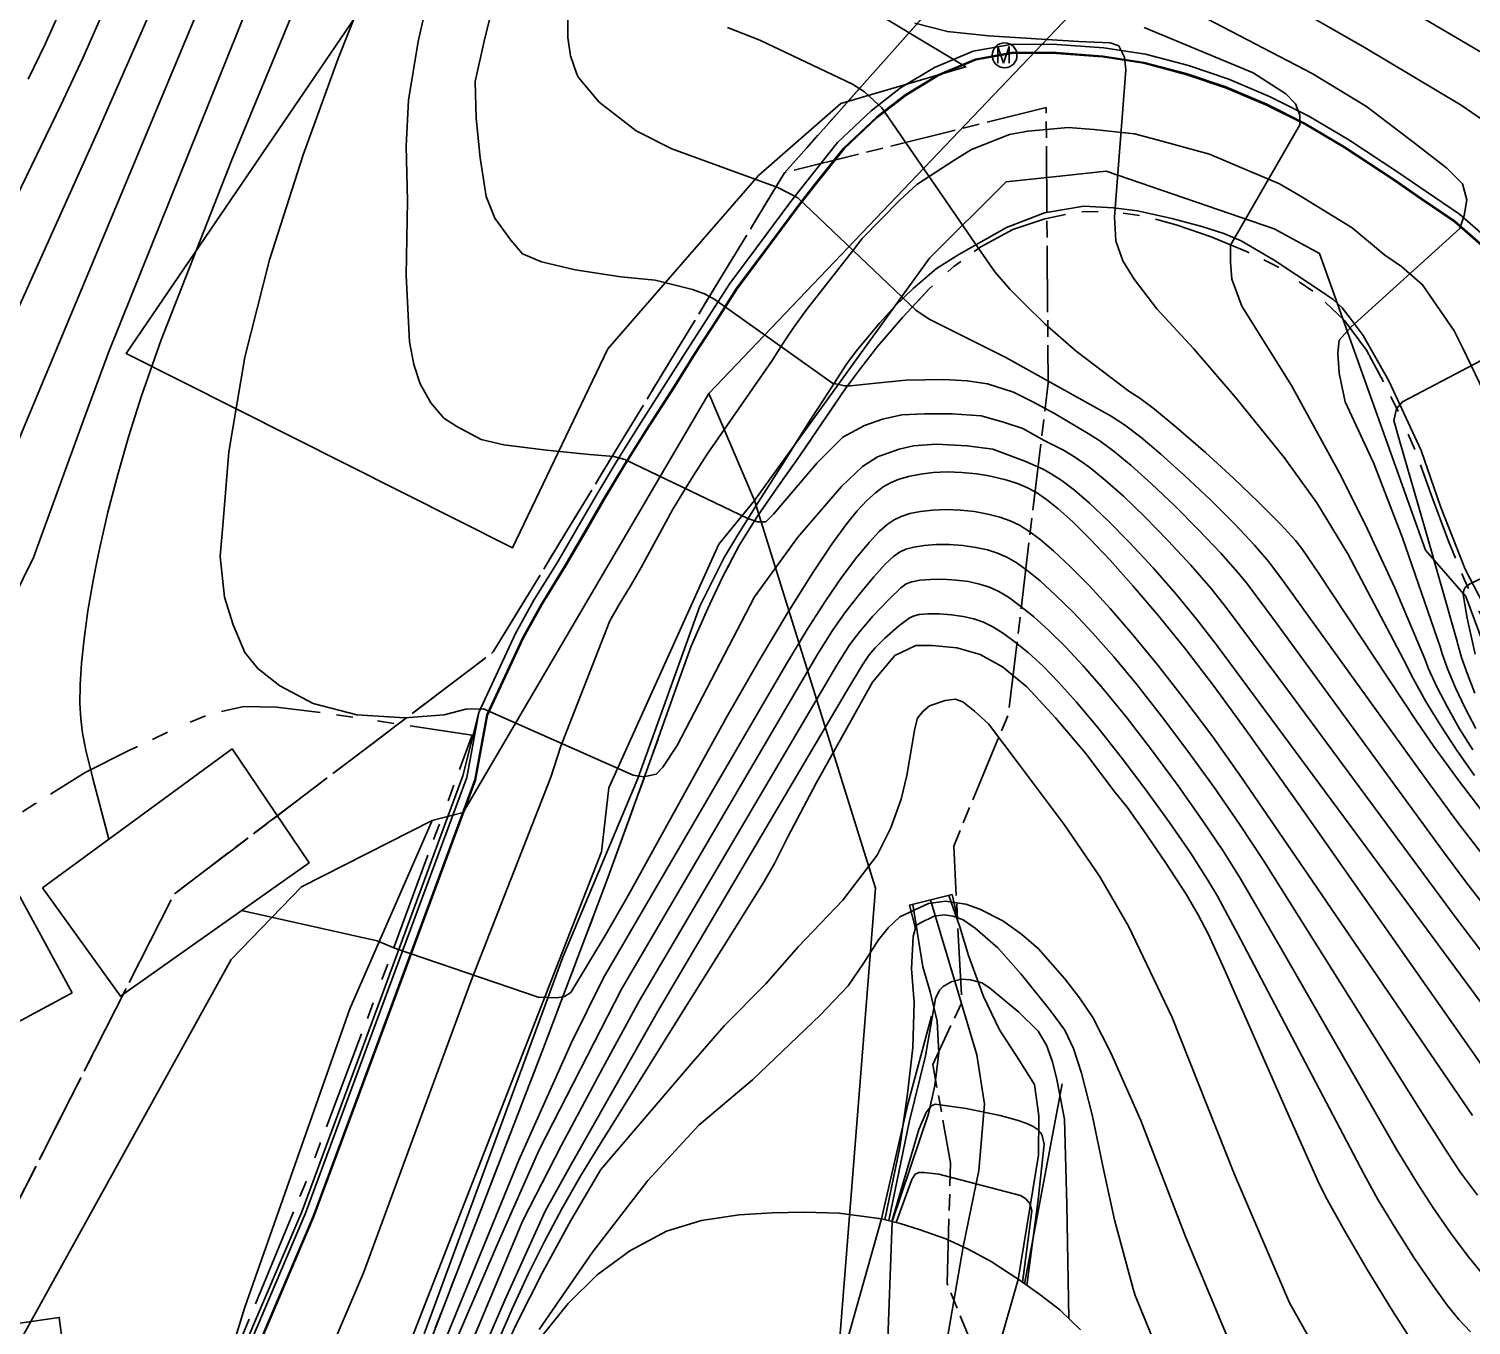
# Model space of a CAD drawing. Header units: feet. Extents: x 197796 to 199821, y 552499 to 555392.
# Drawn here: x 198758.7 to 198845.7, y 554311.2 to 554389.4 of the extents above; entities that cross this region are included whole.
import ezdxf

# ---------------------------------------------------------------- set-up
doc = ezdxf.new("R2010")
doc.units = ezdxf.units.FT
doc.header["$MEASUREMENT"] = 0
doc.linetypes.add('ANYANG1', pattern=[11.5, 6, -1, 1, -1.5, 1, -1])
doc.linetypes.add('JEON', pattern=[12, 4, -0.5, 1, -0.5, 4, -0.5, 1, -0.5])
for name, color, linetype in [('AAA001', 7, 'CONTINUOUS'), ('AAC001', 7, 'CONTINUOUS'), ('AAC006', 7, 'ANYANG1'), ('AD002', 7, 'CONTINUOUS'), ('AD0022', 1, 'CONTINUOUS'), ('ADA085', 1, 'CONTINUOUS'), ('AE0101', 7, 'CONTINUOUS'), ('AE200', 1, 'CONTINUOUS'), ('AE340', 7, 'CONTINUOUS'), ('AZ080', 1, 'CONTINUOUS'), ('AZ0801', 7, 'CONTINUOUS'), ('AZ0803', 7, 'CONTINUOUS'), ('BA001', 5, 'CONTINUOUS'), ('BA002', 7, 'CONTINUOUS'), ('CAA001', 7, 'CONTINUOUS'), ('CAA002', 30, 'CONTINUOUS'), ('EA0018', 7, 'JEON'), ('EA0118', 7, 'JEON'), ('wipco_지적', 20, 'CONTINUOUS')]:
    doc.layers.add(name, color=color, linetype=linetype)
doc.styles.add('GHS', font='ROMANS', dxfattribs={"bigfont": 'NGSW.shx'})

# ---------------------------------------------------------------- blocks, each defined once
blk = doc.blocks.new('AE200')
at = {"layer": 'AE200'}
blk.add_circle((0, 0), 0.75, dxfattribs=at)
at = {"layer": 'AE200', "style": 'GHS'}
blk.add_text('M', height=1, dxfattribs=at).set_placement((-0.582, -0.477))

msp = doc.modelspace()

# ---------------------------------------------------------------- linework, layer by layer
at = {"layer": 'AAA001', "color": 255, "flags": 128}
for points in [[(198759.47, 554337.58), (198764.18, 554331.04), (198775.56, 554339.09), (198770.92, 554345.97)], [(198761.26, 554331.24), (198754.62, 554327.66), (198750.77, 554334.23), (198757.51, 554338.17)], [(198739.48, 554321.48), (198740.53, 554314.27), (198741.85, 554314.45), (198743.58, 554303.2), (198749.41, 554304.01), (198749.73, 554302), (198756.23, 554302.87), (198755.91, 554305.17), (198761.25, 554305.95), (198760.49, 554311.67), (198757.96, 554311.3), (198755.95, 554324.08)]]:
    msp.add_lwpolyline(points, close=True, dxfattribs=at)
at = {"layer": 'AAC001', "color": 255, "flags": 128}
msp.add_lwpolyline([(198782.8, 554310.04), (198786.17, 554318.77), (198789.71, 554327.94), (198793.54, 554338.03), (198796.01, 554344.85), (198797.82, 554349.93), (198798.62, 554352.16), (198799.62, 554354.43), (198800.52, 554356.33), (198801.54, 554358.27), (198802.58, 554359.95), (198803.78, 554361.68), (198804.97, 554363.36), (198806.48, 554365.56), (198807.94, 554367.7), (198808.83, 554368.9), (198809.87, 554370.23), (198811.38, 554371.98), (198813, 554373.73), (198813.18, 554373.9)], dxfattribs=at)
at = {"layer": 'AAC006', "color": 255, "flags": 128}
for points in [[(198770.92, 554248.5), (198770.47, 554250.82), (198770.24, 554252.7), (198770.01, 554254.57), (198769.9, 554257.18), (198769.84, 554259.35), (198769.9, 554262.08), (198770.07, 554264.2), (198770.35, 554266.48), (198770.83, 554269.44), (198771.24, 554271.71), (198771.81, 554274.22), (198772.32, 554276.48), (198773.32, 554279.87), (198773.99, 554282.02), (198774.57, 554284.21), (198775.23, 554286.73), (198776, 554289.6), (198776.66, 554292.13), (198777.18, 554293.75), (198779.46, 554300.57), (198782.8, 554310.04), (198786.17, 554318.77), (198789.71, 554327.94), (198793.54, 554338.03), (198796.01, 554344.85), (198797.82, 554349.93), (198798.62, 554352.16), (198799.62, 554354.43), (198800.52, 554356.33), (198801.54, 554358.27), (198802.58, 554359.95), (198803.78, 554361.68), (198804.97, 554363.36), (198806.48, 554365.56), (198807.94, 554367.7), (198808.83, 554368.9), (198809.87, 554370.23), (198811.38, 554371.98), (198813, 554373.73), (198813.18, 554373.9), (198814.46, 554375.06), (198816.1, 554376.25), (198818.02, 554377.29), (198819.96, 554377.94), (198821.88, 554378.35), (198823.81, 554378.39), (198825.96, 554378.09), (198827.89, 554377.58), (198829.99, 554376.84), (198832.13, 554375.97), (198833.98, 554375.06), (198836.21, 554373.51), (198838.05, 554371.81), (198839.36, 554370.01), (198840.46, 554367.98), (198841.41, 554366.05), (198842.4, 554363.74), (198843.25, 554361.34), (198844.32, 554358.49), (198845.27, 554356.21), (198846.2, 554354.16), (198847.69, 554351.61), (198849.08, 554349.87), (198850.81, 554348.15), (198852.06, 554346.99), (198854.51, 554345.25), (198856.68, 554344.14), (198858.24, 554343.49), (198860.56, 554342.75), (198863.4, 554342.09), (198865.01, 554341.81), (198867.4, 554341.54), (198870.6, 554341.35), (198875.41, 554342), (198878.96, 554342.48), (198882.29, 554342.57), (198885.14, 554342.25), (198888.68, 554341.37), (198891.99, 554339.44), (198896.6, 554335.88), (198900.8, 554332.53), (198905.27, 554327.56), (198907.98, 554323.79), (198911.43, 554319.96), (198914.72, 554316.71), (198917.2, 554314.51), (198920.41, 554311.81), (198923.44, 554310.08), (198927.16, 554308.94), (198930.71, 554308.6), (198932.85, 554308.7)], [(198759.61, 554288.29), (198756.16, 554287.36), (198721.04, 554303.15), (198719.6, 554304.78), (198718.86, 554306.98), (198718.87, 554308.94), (198719.72, 554311.86), (198720.89, 554314.28), (198722.98, 554317.36), (198725.12, 554319.84), (198727.47, 554322.19), (198730.48, 554325.07), (198733.09, 554327.23), (198736.17, 554329.71), (198738.29, 554331.02), (198741.55, 554332.51), (198744.22, 554333.75), (198746.99, 554335.18), (198750.29, 554337.1), (198753.05, 554338.81), (198756.27, 554340.94), (198759.02, 554342.64), (198762.05, 554344.53), (198764.64, 554345.84), (198767.31, 554347.1), (198769.48, 554348.03), (198771.62, 554348.52), (198773.6, 554348.48), (198776.45, 554348.13), (198785.41, 554346.79), (198779.85, 554331.75), (198775.3, 554319.67), (198771.4, 554310.24), (198768.05, 554299.48), (198765.35, 554288.69), (198763.69, 554288.76)]]:
    msp.add_lwpolyline(points, dxfattribs=at)
at = {"layer": 'AD002', "color": 255, "flags": 128}
msp.add_lwpolyline([(198777.03, 554310.12), (198778.84, 554314.35), (198785.33, 554331.93), (198790.15, 554344.25), (198790.75, 554346.13), (198793.72, 554353.68), (198794.27, 554354.68), (198795, 554355.86), (198795.61, 554356.9), (198797.49, 554360.39), (198798.11, 554361.41), (198798.77, 554362.46), (198799.59, 554363.75), (198803.5, 554369.39), (198804.14, 554370.37), (198804.77, 554371.35), (198805.56, 554372.42), (198808.42, 554376.07), (198808.94, 554376.74), (198811.21, 554379.06), (198812.23, 554380.01), (198814.53, 554381.5), (198815.54, 554382.11), (198817.83, 554383.03), (198818.93, 554383.23), (198821.36, 554383.44), (198822.91, 554383.32), (198825.38, 554383.06), (198826.66, 554382.73), (198829.89, 554381.83), (198831.13, 554381.31), (198834.12, 554380.05), (198835.32, 554379.34), (198838.5, 554377.39), (198840.48, 554375.74), (198841.48, 554375.06), (198842.75, 554373.96), (198844.65, 554371.17), (198845.16, 554370.17), (198846.7, 554367)], dxfattribs=at)
at = {"layer": 'AD0022', "color": 255, "flags": 128}
for points in [[(198772.26, 554309.3), (198775.86, 554317.75), (198780.48, 554330.21), (198785.61, 554344.08), (198786.33, 554347.99), (198788.5, 554352.67), (198789.6, 554354.65), (198791.06, 554357.01), (198792.28, 554359.1), (198793.39, 554361.03), (198794.62, 554363.08), (198795.93, 554365.16), (198797.59, 554367.75), (198798.87, 554369.8), (198800.14, 554371.76), (198801.4, 554373.72), (198802.98, 554375.84), (198805.07, 554378.65), (198806.11, 554379.97), (198807.85, 554382.16), (198809.85, 554384.05), (198811.57, 554385.38), (198813.55, 554386.58), (198815.79, 554387.52), (198817.95, 554387.91), (198820.39, 554387.93), (198823.46, 554387.7), (198825.93, 554387.32), (198828.47, 554386.65), (198830.87, 554385.84), (198833.33, 554384.8), (198835.64, 554383.64), (198838.02, 554382.23), (198841.02, 554380.26), (198842.66, 554379.12), (198844.65, 554377.77), (198847.14, 554375.61)], [(198782.51, 554310.68), (198790.88, 554333.39), (198795.4, 554344.18), (198799.15, 554354.58), (198800.61, 554357.51), (198801.43, 554358.88), (198802.69, 554360.87), (198804.35, 554363.48), (198805.62, 554365.5), (198806.86, 554367.42), (198807.99, 554369.17), (198808.57, 554369.96), (198810, 554371.66), (198810.9, 554372.66), (198812.02, 554373.73), (198813.42, 554374.93), (198814.77, 554375.79), (198817.64, 554377.41), (198819.94, 554378.3), (198822.32, 554378.69), (198824.1, 554378.6), (198825.55, 554378.41), (198827.62, 554377.95), (198829.44, 554377.48), (198830.76, 554377.05), (198831.8, 554376.61), (198833.79, 554375.44), (198836.54, 554373.63), (198837.35, 554373.07), (198837.91, 554372.56), (198838.39, 554371.95), (198839.16, 554370.89), (198840.71, 554368.17), (198842.67, 554363.97), (198843.83, 554360.59), (198845.32, 554356.8), (198846.93, 554353.71)]]:
    msp.add_lwpolyline(points, dxfattribs=at)
at = {"layer": 'ADA085', "color": 255}
msp.add_lwpolyline([(198789.6, 554310.53), (198791.2, 554312.51), (198792.95, 554314.24), (198794.91, 554315.69), (198797.13, 554316.87), (198799.24, 554317.51), (198801.51, 554317.85), (198803.5, 554317.97), (198805.43, 554318.02), (198807.56, 554317.95), (198810.11, 554317.61), (198811.24, 554317.34), (198812.38, 554316.98), (198813.99, 554316.4), (198815.34, 554315.79), (198816.73, 554315.04), (198818.41, 554313.93), (198819.65, 554313.06), (198820.87, 554312.12), (198822.12, 554310.93)], dxfattribs=at)
at = {"layer": 'AE0101', "color": 255, "flags": 128}
msp.add_lwpolyline([(198807.98, 554310.06), (198810.11, 554317.61), (198811.24, 554317.34), (198812.38, 554316.98), (198813.99, 554316.4), (198815.34, 554315.79), (198816.73, 554315.04), (198818.41, 554313.93), (198819.65, 554313.06), (198820.87, 554312.12), (198822.12, 554310.93)], dxfattribs=at)
at = {"layer": 'AE340', "color": 255, "flags": 128}
msp.add_lwpolyline([(198814.7, 554335.78), (198814.36, 554337.17), (198811.8, 554336.54), (198812.15, 554335.13)], dxfattribs=at)
at = {"layer": 'AZ080', "color": 255, "flags": 128}
for points in [[(198771.51, 554309.58), (198775.12, 554318.04), (198779.73, 554330.48), (198784.85, 554344.34), (198785.8, 554348.16), (198788.01, 554352.92), (198789.12, 554354.93), (198790.59, 554357.29), (198791.8, 554359.37), (198792.92, 554361.31), (198794.15, 554363.36), (198795.47, 554365.45), (198797.12, 554368.05), (198798.41, 554370.09), (198799.68, 554372.06), (198800.95, 554374.04), (198802.54, 554376.17), (198804.63, 554378.98), (198805.68, 554380.31), (198807.44, 554382.53), (198809.49, 554384.46), (198811.26, 554385.84), (198813.3, 554387.07), (198815.63, 554388.05), (198817.9, 554388.46), (198820.41, 554388.48), (198823.53, 554388.25), (198826.04, 554387.86), (198828.63, 554387.18), (198831.07, 554386.36), (198833.56, 554385.3), (198835.9, 554384.12), (198838.31, 554382.7), (198841.32, 554380.72), (198842.97, 554379.58), (198844.99, 554378.21), (198847.54, 554375.99)], [(198847.18, 554375.64), (198844.68, 554377.81), (198842.68, 554379.17), (198841.04, 554380.3), (198838.05, 554382.28), (198835.66, 554383.68), (198833.35, 554384.85), (198830.89, 554385.89), (198828.49, 554386.7), (198825.94, 554387.36), (198823.47, 554387.75), (198820.39, 554387.98), (198817.95, 554387.96), (198815.77, 554387.57), (198813.52, 554386.62), (198811.54, 554385.42), (198809.82, 554384.08), (198807.81, 554382.19), (198806.07, 554380), (198805.03, 554378.68), (198802.94, 554375.87), (198801.36, 554373.75), (198800.1, 554371.79), (198798.83, 554369.82), (198797.55, 554367.78), (198795.89, 554365.18), (198794.58, 554363.1), (198793.35, 554361.06), (198792.23, 554359.12), (198791.02, 554357.04), (198789.56, 554354.67), (198788.46, 554352.69), (198786.28, 554348.01), (198785.56, 554344.09), (198780.43, 554330.22), (198775.81, 554317.76), (198772.21, 554309.32)]]:
    msp.add_lwpolyline(points, dxfattribs=at)
at = {"layer": 'AZ0801', "color": 255, "flags": 128}
for points in [[(198810.11, 554317.61), (198811.69, 554324.54), (198813.12, 554329.84)], [(198821, 554325.75), (198818.74, 554313.699)]]:
    msp.add_lwpolyline(points, dxfattribs=at)
at = {"layer": 'AZ0803', "color": 255, "flags": 128}
for points in [[(198785.8, 554348.16), (198788.01, 554352.92), (198789.12, 554354.93), (198790.59, 554357.29), (198791.8, 554359.37), (198792.92, 554361.31), (198794.15, 554363.36), (198795.47, 554365.45), (198797.12, 554368.05), (198798.41, 554370.09), (198799.68, 554372.06), (198800.95, 554374.04), (198802.54, 554376.17), (198804.63, 554378.98), (198805.68, 554380.31), (198807.44, 554382.53), (198809.49, 554384.46), (198811.26, 554385.84), (198813.3, 554387.07), (198815.63, 554388.05), (198817.9, 554388.46), (198820.41, 554388.48), (198823.53, 554388.25), (198826.04, 554387.86), (198828.63, 554387.18), (198831.07, 554386.36), (198833.56, 554385.3), (198835.9, 554384.12), (198838.31, 554382.7), (198841.32, 554380.72), (198842.97, 554379.58), (198844.99, 554378.21), (198847.54, 554375.99)], [(198847.18, 554375.64), (198844.68, 554377.81), (198842.68, 554379.17), (198841.04, 554380.3), (198838.05, 554382.28), (198835.66, 554383.68), (198833.35, 554384.85), (198830.89, 554385.89), (198828.49, 554386.7), (198825.94, 554387.36), (198823.47, 554387.75), (198820.39, 554387.98), (198817.95, 554387.96), (198815.77, 554387.57), (198813.52, 554386.62), (198811.54, 554385.42), (198809.82, 554384.08), (198807.81, 554382.19), (198806.07, 554380), (198805.03, 554378.68), (198802.94, 554375.87), (198801.36, 554373.75), (198800.1, 554371.79), (198798.83, 554369.82), (198797.55, 554367.78), (198795.89, 554365.18), (198794.58, 554363.1), (198793.35, 554361.06), (198792.23, 554359.12), (198791.02, 554357.04), (198789.56, 554354.67), (198788.46, 554352.69), (198786.28, 554348.01), (198785.56, 554344.09), (198780.43, 554330.22), (198775.81, 554317.76), (198772.21, 554309.32)], [(198771.74, 554309.49), (198775.35, 554317.95), (198779.96, 554330.4), (198785.08, 554344.23), (198785.8, 554348.16)]]:
    msp.add_lwpolyline(points, dxfattribs=at)
at = {"layer": 'BA001', "color": 255}
msp.add_lwpolyline([(198814.16, 554337.12), (198814.83, 554335.23), (198815.36, 554333.49), (198816.26, 554331.02), (198817.23, 554329.02), (198818.41, 554327.19), (198819.33, 554325.71), (198819.59, 554323.82), (198819.58, 554321.46), (198818.36, 554313.96), (198816.02, 554305.82)], dxfattribs=at)
at = {"layer": 'BA001', "color": 255, "flags": 128}
msp.add_lwpolyline([(198810.45, 554309.25), (198810.75, 554317.46), (198812.95, 554323.94), (198813.33, 554325.66), (198813.57, 554327.63), (198813.47, 554329.54), (198813.04, 554331.31), (198812.59, 554332.82), (198811.99, 554336.58)], dxfattribs=at)
at = {"layer": 'BA002', "color": 255, "flags": 128}
msp.add_lwpolyline([(198813.07, 554336.85), (198815.85, 554327.51), (198816.31, 554324.54), (198815.98, 554320.53), (198815.04, 554315.92), (198813.61, 554307.66), (198810.93, 554298.04), (198809.77, 554292.41), (198809.64, 554289.25), (198811, 554279.77), (198812.1, 554274.98), (198813.58, 554270.91), (198816.05, 554266.3), (198820.06, 554261.06), (198827.76, 554251.94), (198830.17, 554248.49)], dxfattribs=at)
at = {"layer": 'CAA001', "color": 255, "flags": 128}
for points, elevation in [([(198779.52, 554402.29), (198772.71, 554385.86), (198770.9, 554381.49), (198766.63, 554370.64), (198765.45, 554367.25), (198764.69, 554364.84), (198764.02, 554362.51), (198763.43, 554360.25), (198762.94, 554358.11), (198762.76, 554357.24), (198762.54, 554356.12), (198762.22, 554354.29), (198761.99, 554352.61), (198761.83, 554351.13), (198761.75, 554349.83), (198761.74, 554348.71), (198761.79, 554347.78), (198761.9, 554346.92), (198762.1, 554345.89), (198762.52, 554344.17), (198763.48, 554340.519)], 100), ([(198760.41, 554390.18), (198759.64, 554388.47), (198758.62, 554386.37)], 95), ([(198849.42, 554386.13), (198842.54, 554390.18)], 110), ([(198846.54, 554341.96), (198844.96, 554344.02), (198843.44, 554346.11), (198842.39, 554347.63), (198836.49, 554356.55), (198835.46, 554358.05), (198835.08, 554358.53), (198834.2, 554359.49), (198832.88, 554360.83), (198831.35, 554362.29), (198829.65, 554363.84), (198827.89, 554365.37), (198826.57, 554366.46), (198825.7, 554367.12), (198825.02, 554367.55), (198821.85, 554369.95), (198819.99, 554371.58), (198818.71, 554372.83), (198817.85, 554373.69), (198816.94, 554374.74), (198815.94, 554376.19), (198810.12, 554384.64), (198809.67, 554385.05), (198809.08, 554385.59), (198808.35, 554386.05), (198802.77, 554388.72), (198800.82, 554389.48)], 105), ([(198771.489, 554336.21), (198779.68, 554334.38), (198780.77, 554333.92), (198789.38, 554330.98), (198790.51, 554330.94), (198790.97, 554331.02), (198791.35, 554331.27), (198793.49, 554334.81), (198794.82, 554337.12), (198800.8, 554347.93), (198802.73, 554351.29), (198804.46, 554354.18), (198805.99, 554356.62), (198807.11, 554358.31), (198807.97, 554359.49), (198808.64, 554360.33), (198809.21, 554360.94), (198809.74, 554361.41), (198810.21, 554361.77), (198810.64, 554362.02), (198811.12, 554362.21), (198811.74, 554362.39), (198812.46, 554362.54), (198813.23, 554362.63), (198814.07, 554362.67), (198814.95, 554362.64), (198815.85, 554362.55), (198816.48, 554362.45), (198816.76, 554362.4), (198817.61, 554362.19), (198818.32, 554361.97), (198818.88, 554361.73), (198819.45, 554361.42), (198820.07, 554361), (198820.77, 554360.45), (198821.62, 554359.68), (198822.68, 554358.64), (198823.91, 554357.34), (198825.3, 554355.78), (198826.83, 554353.97), (198828.46, 554351.95), (198830.17, 554349.72), (198832.13, 554347.06), (198835.35, 554342.52), (198846.37, 554326.83)], 100), ([(198845.93, 554351.67), (198845.45, 554353.84), (198845.21, 554355.27), (198845.24, 554355.53), (198845.32, 554355.69), (198845.55, 554355.87), (198854.99, 554360.53)], 110), ([(198786.47, 554309.09), (198787.81, 554312.19), (198788.78, 554314.27), (198789.76, 554316.24), (198790.82, 554318.21), (198791.97, 554320.22), (198792.98, 554321.89), (198797.68, 554329.41), (198801.46, 554335.45), (198803.02, 554337.97), (198803.64, 554339.05), (198804.44, 554340.62), (198806.16, 554343.9), (198809.57, 554349.98), (198810.91, 554351.59), (198812.18, 554352.19), (198813.19, 554352.19), (198814.66, 554352.05), (198816.06, 554351.65), (198817.4, 554350.92), (198818.87, 554349.71), (198820.61, 554347.84), (198822.42, 554345.7), (198824.21, 554343.34), (198824.92, 554342.45), (198825.89, 554341.09), (198827.25, 554339.1), (198828.48, 554337.19), (198829.22, 554335.96), (198829.84, 554334.76), (198830.79, 554332.7), (198834.47, 554324.33), (198836.51, 554319.73), (198836.99, 554318.79), (198837.98, 554317.01), (198839.42, 554314.55), (198840.94, 554312.07), (198842.02, 554310.38)], 95), ([(198810.731, 554317.462), (198812.36, 554323.01), (198812.79, 554324.03), (198812.98, 554324.27), (198813.13, 554324.44), (198813.35, 554324.53), (198815.21, 554324.27), (198817.26, 554323.84), (198818.3, 554323.57), (198818.88, 554323.37), (198819.26, 554323.18), (198819.55, 554322.98), (198819.72, 554322.81), (198819.79, 554322.65), (198819.91, 554322.11), (198819.56, 554318.76), (198818.88, 554313.6)], 90)]:
    msp.add_lwpolyline(points, dxfattribs=dict(at, elevation=elevation))
at = {"layer": 'CAA002', "color": 255}
for points, elevation in [([(198753.97, 554347.45), (198758.94, 554357.51), (198761.95, 554365.79), (198763.47, 554369.87), (198764.86, 554373.37), (198778.2, 554406.49), (198779.84, 554410.62), (198781.44, 554414.82), (198783.07, 554419.31), (198784.68, 554423.88), (198786.08, 554428.03), (198787.17, 554431.44), (198788.19, 554434.9), (198790.43, 554442.98), (198794.63, 554458.4), (198798.54, 554472.93), (198801.69, 554484.9), (198803.64, 554493.12)], 99), ([(198763.43, 554391.05), (198761.91, 554387.62), (198760.61, 554384.84), (198757.91, 554379.26)], 96), ([(198845.76, 554323.84), (198836.11, 554337.99), (198831.83, 554344.23), (198830.09, 554346.68), (198828.41, 554348.92), (198826.78, 554351.01), (198825.28, 554352.84), (198823.91, 554354.43), (198822.65, 554355.79), (198821.5, 554356.95), (198820.48, 554357.91), (198819.66, 554358.61), (198819, 554359.1), (198818.44, 554359.45), (198817.87, 554359.72), (198817.24, 554359.94), (198816.52, 554360.13), (198815.72, 554360.28), (198814.87, 554360.37), (198814.01, 554360.4), (198813.19, 554360.37), (198812.45, 554360.28), (198811.82, 554360.16), (198811.3, 554359.99), (198810.86, 554359.78), (198810.44, 554359.5), (198809.97, 554359.08), (198809.38, 554358.44), (198808.62, 554357.52), (198807.7, 554356.3), (198806.7, 554354.86), (198805.62, 554353.17), (198804.32, 554350.99), (198793.32, 554332.16), (198791.4, 554328.25), (198788.22, 554321.16), (198781.4, 554304.51)], 99), ([(198783.23, 554303.12), (198787.37, 554312.71), (198789.81, 554318.07), (198791.22, 554320.61), (198796.59, 554330.1), (198808.01, 554349.47), (198808.95, 554351.03), (198809.36, 554351.63), (198809.73, 554352.06), (198810.31, 554352.64), (198811.14, 554353.36), (198811.77, 554353.84), (198812.01, 554353.97), (198812.37, 554354.06), (198812.9, 554354.1), (198813.59, 554354.11), (198814.33, 554354.05), (198815.03, 554353.95), (198815.67, 554353.8), (198816.25, 554353.6), (198816.83, 554353.32), (198817.46, 554352.93), (198818.18, 554352.41), (198818.98, 554351.76), (198819.84, 554350.97), (198820.79, 554349.99), (198821.88, 554348.78), (198823.14, 554347.28), (198824.57, 554345.47), (198826.06, 554343.5), (198827.49, 554341.52), (198828.74, 554339.69), (198829.79, 554338.04), (198830.38, 554337.07), (198831.77, 554334.48), (198839.21, 554320.33), (198840.06, 554318.79), (198841.09, 554317.07), (198842.27, 554315.23), (198843.37, 554313.61), (198844.24, 554312.41), (198844.95, 554311.54), (198845.65, 554310.79)], 96), ([(198789.44, 554310.95), (198792.67, 554315.6), (198796, 554319.93), (198799.08, 554323.26), (198802.33, 554326), (198806.41, 554329.91), (198808.1, 554331.67), (198809.03, 554333.06), (198809.92, 554334.45), (198810.51, 554335.16), (198811.22, 554335.84), (198812.95, 554336.64), (198813.96, 554336.77), (198815.19, 554336.6), (198816.03, 554336.3), (198817.42, 554335.59), (198818.56, 554334.79), (198819.57, 554333.9), (198821.17, 554332.09), (198822.06, 554330.95), (198822.86, 554329.77), (198823.95, 554327.62), (198825.76, 554323.55), (198828.46, 554316.49), (198831.43, 554309.42)], 93)]:
    msp.add_lwpolyline(points, dxfattribs=dict(at, elevation=elevation))
at = {"layer": 'CAA002', "color": 255, "flags": 128}
for points, elevation in [([(198754.83, 554365.53), (198758.66, 554373.95), (198762.85, 554383.3), (198765.63, 554389.62), (198768.21, 554395.65), (198771.3, 554403.04), (198774.26, 554410.24), (198776.71, 554416.33), (198778.63, 554421.27), (198780.16, 554425.37), (198781.39, 554428.84), (198782.4, 554431.84), (198783.26, 554434.64), (198784.1, 554437.59), (198785.03, 554441.11), (198786.18, 554445.86), (198787.83, 554453.01), (198790.37, 554464.43), (198792.61, 554474.65), (198793.84, 554480.44), (198794.56, 554484.16), (198795.48, 554489.39), (198795.94, 554493.12)], 97), ([(198755.89, 554359.51), (198760.65, 554370.84), (198771.48, 554396.81), (198775.73, 554407.14), (198778.1, 554413.06), (198779.9, 554417.74), (198781.49, 554422.02), (198782.88, 554425.94), (198784.07, 554429.43), (198785.07, 554432.56), (198786.01, 554435.78), (198787.19, 554440.11), (198788.98, 554447.08), (198791.97, 554459.04), (198794.82, 554470.69), (198797.06, 554480.17), (198799.06, 554488.87), (198799.83, 554493.12)], 98), ([(198848, 554328.34), (198838.72, 554340.88), (198830.32, 554352.23), (198829.14, 554353.77), (198827.87, 554355.32), (198826.49, 554356.89), (198825.07, 554358.41), (198823.76, 554359.74), (198822.66, 554360.78), (198821.76, 554361.56), (198821, 554362.13), (198820.35, 554362.56), (198819.86, 554362.83), (198818.76, 554363.32), (198816.82, 554364.05), (198815.28, 554364.24), (198813.4, 554364.34), (198812.04, 554364.24), (198811.18, 554364.05), (198809.87, 554363.57), (198808.96, 554362.99), (198807.7, 554361.78), (198805.05, 554358.74), (198802.44, 554355.13), (198797.77, 554346.16), (198796.9, 554344.86), (198796.51, 554344.43), (198795.74, 554344.28), (198795.11, 554344.38), (198786.09, 554348.38), (198785.03, 554348.36), (198783.71, 554348.01), (198781.34, 554347.83), (198778.45, 554348.01), (198775.81, 554348.71), (198773.79, 554349.76), (198772.48, 554350.82), (198771.69, 554351.78), (198770.99, 554353.45), (198770.46, 554355.12), (198770.19, 554357.57), (198770.37, 554359.68), (198770.72, 554363.89), (198771.69, 554369.59), (198773.18, 554375.47), (198775.2, 554381.79), (198777.31, 554387.6), (198780.97, 554396.84)], 101), ([(198848.37, 554382.55), (198845.08, 554384.79), (198839.29, 554388.25), (198830.55, 554393.27)], 109), ([(198845.97, 554347.2), (198845.32, 554348.42), (198844.74, 554349.64), (198844.27, 554350.75), (198843.93, 554351.7), (198843.84, 554352.05), (198841.54, 554358.69), (198839.81, 554363.18), (198838.08, 554366.9), (198837.73, 554368.63), (198837.64, 554369.84), (198837.73, 554370.62), (198838.42, 554371.4), (198845, 554377.36), (198845.26, 554378.14), (198845.43, 554379.09), (198845.17, 554380.04), (198844.22, 554380.99), (198842.32, 554382.46), (198839.37, 554384.71), (198836.09, 554386.7), (198824.84, 554392.57)], 108), ([(198847.33, 554332.39), (198844.79, 554335.75), (198834.72, 554349.37), (198830.96, 554354.42), (198829.99, 554355.64), (198828.78, 554357.04), (198827.41, 554358.51), (198825.99, 554359.96), (198824.7, 554361.2), (198823.61, 554362.18), (198822.68, 554362.94), (198821.82, 554363.54), (198821.09, 554363.98), (198819.93, 554364.57), (198818.63, 554365.28), (198817.47, 554365.67), (198816.11, 554366.05), (198814.37, 554366.18), (198812.69, 554366.18), (198811.33, 554366.12), (198810.17, 554365.86), (198809.07, 554365.47), (198807.78, 554364.76), (198806.23, 554363.21), (198803.58, 554360.12), (198803.13, 554359.66), (198802.62, 554359.66), (198802.03, 554359.86), (198794.61, 554363.41), (198793.96, 554363.6), (198792.48, 554363.73), (198789.89, 554363.99), (198787.31, 554364.31), (198785.95, 554364.63), (198784.47, 554365.41), (198783.69, 554365.92), (198782.92, 554366.83), (198782.27, 554367.99), (198781.88, 554369.15), (198781.63, 554370.51), (198781.43, 554374.51), (198781.5, 554379.03), (198781.43, 554382.32), (198781.56, 554385.09), (198782.14, 554388.64), (198782.59, 554390.58)], 102), ([(198847.32, 554335.44), (198845.42, 554337.87), (198843.95, 554339.83), (198833.88, 554353.63), (198832.12, 554355.98), (198831.61, 554356.61), (198830.58, 554357.76), (198829.26, 554359.16), (198827.8, 554360.62), (198826.4, 554361.96), (198825.17, 554363.06), (198824.14, 554363.91), (198823.28, 554364.55), (198822.58, 554364.99), (198820.55, 554366.2), (198819.23, 554366.89), (198818.07, 554367.48), (198816.51, 554367.98), (198815.27, 554368.17), (198813.87, 554368.25), (198811.58, 554368.21), (198809.76, 554368.02), (198808.24, 554367.86), (198807.89, 554367.86), (198807.15, 554368.02), (198800.05, 554373.06), (198799.43, 554373.41), (198798.69, 554373.68), (198796.44, 554374.23), (198794.37, 554374.44), (198791.62, 554374.86), (198789.59, 554375.34), (198788.45, 554375.82), (198787.73, 554376.65), (198786.78, 554377.97), (198786.24, 554379.28), (198785.88, 554381.61), (198785.64, 554384), (198785.58, 554386.21), (198786.12, 554388.66), (198786.54, 554390.28)], 103), ([(198846.77, 554339.07), (198844.87, 554341.54), (198843, 554344.09), (198834.37, 554356.06), (198833.48, 554357.25), (198832.61, 554358.26), (198831.43, 554359.51), (198829.95, 554360.98), (198828.39, 554362.46), (198826.95, 554363.75), (198825.75, 554364.76), (198824.77, 554365.51), (198823.96, 554366.04), (198817.6, 554369.58), (198812.98, 554371.89), (198812.17, 554372.43), (198805.05, 554379.21), (198803.84, 554379.82), (198797.45, 554382.16), (198795.3, 554383.24), (198793.06, 554384.98), (198791.83, 554386.47), (198791.73, 554386.66), (198791.34, 554387.76), (198791.17, 554388.88), (198791.17, 554390)], 104), ([(198845.89, 554344.36), (198844.84, 554345.85), (198843.86, 554347.35), (198842.96, 554348.82), (198842.2, 554350.17), (198841.62, 554351.31), (198841.59, 554351.4), (198839.45, 554355.43), (198838.25, 554357.73), (198836.37, 554360.81), (198834.41, 554363.54), (198831.51, 554367.12), (198828.94, 554370.11), (198826.72, 554372.5), (198825.36, 554374.29), (198824.67, 554375.4), (198824.25, 554376.6), (198824.16, 554378.05), (198824.84, 554386.92), (198824.76, 554387.69), (198824.42, 554388.38), (198823.9, 554388.55), (198822.02, 554388.63), (198816.56, 554388.97), (198814.08, 554389.23), (198812.12, 554389.74)], 106), ([(198845.78, 554345.91), (198844.99, 554347.18), (198844.25, 554348.48), (198843.61, 554349.71), (198843.11, 554350.8), (198842.88, 554351.4), (198841.07, 554355.68), (198839.28, 554359.52), (198837.74, 554362.6), (198834.84, 554367.89), (198831.85, 554372.67), (198831.25, 554374.29), (198831.16, 554375.32), (198831.16, 554376.34), (198835.35, 554383.6), (198835.35, 554384.19), (198835.09, 554384.88), (198834.5, 554385.47), (198832.53, 554386.75), (198825.95, 554389.48)], 107), ([(198845.91, 554349.32), (198845.46, 554350.46), (198845.11, 554351.48), (198844.87, 554352.34), (198844.85, 554352.45), (198842.92, 554359.21), (198841.36, 554364.57), (198841.02, 554365.78), (198841.19, 554366.47), (198841.54, 554366.9), (198850.27, 554371.48)], 109), ([(198846.06, 554319.04), (198845.05, 554320.42), (198844.19, 554321.69), (198842.46, 554324.41), (198833.2, 554339.16), (198831.71, 554341.42), (198830.19, 554343.62), (198828.59, 554345.83), (198827.01, 554347.94), (198825.51, 554349.84), (198824.12, 554351.52), (198822.84, 554352.96), (198821.67, 554354.2), (198820.61, 554355.24), (198819.67, 554356.09), (198818.88, 554356.74), (198818.23, 554357.2), (198817.67, 554357.52), (198817.11, 554357.76), (198816.5, 554357.96), (198815.8, 554358.12), (198815.02, 554358.23), (198814.21, 554358.29), (198813.4, 554358.29), (198812.67, 554358.23), (198812.06, 554358.13), (198811.58, 554358), (198811.2, 554357.83), (198810.82, 554357.57), (198810.33, 554357.11), (198809.64, 554356.34), (198808.78, 554355.3), (198807.89, 554354.16), (198807.15, 554353.1), (198806.26, 554351.69), (198794.41, 554331.47), (198789.45, 554321.77), (198786.97, 554316.18), (198783.71, 554308.6)], 98), ([(198846.3, 554314.35), (198845.44, 554315.42), (198844.44, 554316.78), (198843.36, 554318.33), (198842.44, 554319.74), (198841.21, 554321.78), (198834.18, 554333.99), (198831.75, 554338.17), (198830.74, 554339.78), (198829.48, 554341.65), (198828, 554343.74), (198826.4, 554345.9), (198824.86, 554347.9), (198823.48, 554349.59), (198822.28, 554350.98), (198821.21, 554352.12), (198820.21, 554353.1), (198819.28, 554353.94), (198818.44, 554354.62), (198817.76, 554355.11), (198817.18, 554355.46), (198816.62, 554355.71), (198816.02, 554355.9), (198815.35, 554356.05), (198814.6, 554356.15), (198813.81, 554356.2), (198813.06, 554356.19), (198812.42, 554356.13), (198811.93, 554356.03), (198811.6, 554355.91), (198811.28, 554355.68), (198810.58, 554355.02), (198809.59, 554353.97), (198808.79, 554353.05), (198808.19, 554352.26), (198807.4, 554351.02), (198795.5, 554330.79), (198793.28, 554326.73), (198790.8, 554322.05), (198788.46, 554317.52), (198785.12, 554309.55)], 97), ([(198786.28, 554307.39), (198788.06, 554311.25), (198789.67, 554314.42), (198791.35, 554317.52), (198793.17, 554320.59), (198798.61, 554326.97), (198800.62, 554329.25), (198803.13, 554331.79), (198805.08, 554334.02), (198807.77, 554336.84), (198809.84, 554339.56), (198810.67, 554341.2), (198811.29, 554342.92), (198811.63, 554344.35), (198812.11, 554347.2), (198812.27, 554347.82), (198812.59, 554348.21), (198813.01, 554348.55), (198813.94, 554348.89), (198814.54, 554348.97), (198815.01, 554348.8), (198815.71, 554348.24), (198816.56, 554347.48), (198818.42, 554345.03), (198821.13, 554341.41), (198823.25, 554338.28), (198825, 554335.27), (198827.64, 554329.76), (198831.4, 554320.28), (198834.73, 554312.54), (198839.48, 554304.12)], 94), ([(198826.42, 554310.53), (198825.41, 554313), (198825.29, 554313.4), (198824.16, 554317.56), (198823.52, 554320.51), (198822.82, 554323.89), (198822.17, 554326.41), (198821.7, 554327.89), (198821.16, 554329), (198820.33, 554330.15), (198818.53, 554332.38), (198817.13, 554333.97), (198815.76, 554335.15), (198815.04, 554335.66), (198814.43, 554335.87), (198813.89, 554335.95), (198813.28, 554335.87), (198812.45, 554335.48), (198812.2, 554335.3), (198812.02, 554334.65), (198811.91, 554332.69), (198812.07, 554330.66), (198811.99, 554327.95), (198811.67, 554325.16), (198811.22, 554321.93), (198810.31, 554317.562)], 92), ([(198810.541, 554317.507), (198811.78, 554323.45), (198812.76, 554327.44), (198813.37, 554330.9), (198813.61, 554331.4), (198813.83, 554331.63), (198814.3, 554331.91), (198814.94, 554332.07), (198815.47, 554332.03), (198816.15, 554331.85), (198816.62, 554331.54), (198818.39, 554330.08), (198819.55, 554328.94), (198820.07, 554328.09), (198820.43, 554327.08), (198820.68, 554326.03), (198821.14, 554323.62), (198821.28, 554318.48), (198821.41, 554311.606)], 91), ([(198810.981, 554317.402), (198811.94, 554319.98), (198812.14, 554320.3), (198812.35, 554320.41), (198812.65, 554320.42), (198813.56, 554320.3), (198818.5, 554319.02), (198818.81, 554318.82), (198819.05, 554318.54), (198819.17, 554318.1), (198818.619, 554313.783)], 89)]:
    msp.add_lwpolyline(points, dxfattribs=dict(at, elevation=elevation))
at = {"layer": 'EA0018', "color": 255, "flags": 128}
for points in [[(198928.01, 554493.11), (198914.07, 554484.64), (198883.91, 554458.54), (198864.75, 554454.73), (198847.2, 554428.95), (198804.26, 554380.72)], [(198902.02, 553938.17), (198901.74, 553939.03), (198902.1, 553947.44), (198902.42, 553954.25), (198902.77, 553964.21), (198906.09, 553963.89), (198906.47, 553964.75), (198908.63, 553967.51), (198909.25, 553980.57), (198909.18, 553982.56), (198899.29, 553987.34), (198895.32, 554001.92), (198880.38, 554057.28), (198885.83, 554065.69), (198877.47, 554084.74), (198879.85, 554102.88), (198880.09, 554111.86), (198878.52, 554125.51), (198878.15, 554127.76), (198876.48, 554136.06), (198871.77, 554148.08), (198867.13, 554160.64), (198865.27, 554164.62), (198850.95, 554200.48), (198848.87, 554206.29), (198833.62, 554234.23), (198819.91, 554254.85), (198816.31, 554258.71), (198814.95, 554266.19), (198812.3, 554289), (198815.43, 554310.35), (198814.07, 554313.71), (198814.27, 554321), (198813.2, 554326.93), (198814.95, 554330.69), (198814.46, 554340.1), (198817.76, 554348.06), (198820.16, 554368.02), (198820.04, 554384.65), (198804.26, 554380.72)], [(198705.65, 554065.87), (198702.37, 554077.5), (198702.07, 554078.55), (198701.01, 554082.36), (198700.75, 554083.29), (198699.41, 554088.17), (198698.81, 554093.31), (198698.66, 554097.3), (198699.79, 554105.39), (198699.95, 554106.56), (198714.71, 554117.59), (198722.41, 554123.35), (198731.75, 554130.33), (198756.43, 554178.05), (198761.58, 554201.23), (198763.13, 554208.19), (198768.62, 554232.91), (198765.23, 554271.46), (198755.12, 554312.96), (198767.42, 554337.21), (198786.68, 554351.81), (198804.26, 554380.72)]]:
    msp.add_lwpolyline(points, dxfattribs=at)
at = {"layer": 'EA0118', "color": 255, "flags": 128}
msp.add_lwpolyline([(198675.13, 554027.91), (198675.41, 554029.43), (198678.53, 554046.43), (198679.58, 554047.71), (198683.94, 554053), (198699.16, 554062.02), (198702.87, 554064.22), (198705.65, 554065.87), (198702.37, 554077.5), (198702.07, 554078.55), (198701.01, 554082.36), (198700.75, 554083.29), (198699.41, 554088.17), (198698.81, 554093.31), (198698.66, 554097.3), (198699.79, 554105.39), (198699.95, 554106.56), (198714.71, 554117.59), (198722.41, 554123.35), (198731.75, 554130.33), (198756.43, 554178.05), (198761.58, 554201.23), (198763.13, 554208.19), (198768.62, 554232.91), (198765.23, 554271.46), (198755.12, 554312.96), (198767.42, 554337.21), (198786.68, 554351.81), (198804.26, 554380.72), (198847.2, 554428.95), (198864.75, 554454.73), (198883.91, 554458.54), (198914.07, 554484.64), (198928.01, 554493.11)], dxfattribs=at)
at = {"layer": 'wipco_지적', "color": 20}
for points in [[(198951.248, 554498.491), (198913.203, 554475.37), (198902.954, 554466.526), (198896.306, 554460.784), (198884.397, 554450.047), (198868.36, 554446.235), (198862.942, 554445.114), (198837.831, 554403.544), (198829.841, 554398.045), (198825.262, 554394.158), (198821.056, 554389.774), (198819.398, 554388.047), (198799.679, 554367.406), (198784.866, 554342.122), (198782.999, 554341.652), (198775.105, 554337.642), (198770.865, 554333.261), (198757.922, 554309.894)], [(198805.864, 554288.649), (198809.752, 554337.567), (198802.432, 554360.94), (198813.01, 554375.57), (198817.623, 554380.175), (198821.056, 554380.536), (198823.657, 554380.809), (198833.808, 554377.329), (198836.531, 554375.846), (198842.93, 554357.943), (198845.372, 554355.159), (198847.517, 554349.363), (198850.103, 554347.637), (198863.29, 554342.959), (198884.544, 554344.683), (198888.304, 554343.39), (198894.89, 554336.855), (198914.364, 554315.227), (198926.11, 554308.194)], [(198780.184, 554306.36), (198793.209, 554339.745), (198793.655, 554343.608), (198800.292, 554358.316), (198802.432, 554360.94), (198802.432, 554360.94), (198809.752, 554337.567), (198805.864, 554288.649)]]:
    msp.add_lwpolyline(points, dxfattribs=at)
for points in [[(198787.589, 554403.685), (198764.527, 554369.804), (198787.843, 554358.1), (198793.591, 554370.087), (198802.689, 554380.544), (198807.642, 554384.888), (198815.191, 554387.101), (198787.589, 554403.685)], [(198802.432, 554360.94), (198800.292, 554358.316), (198793.655, 554343.608), (198793.209, 554339.745), (198780.184, 554306.36), (198778.166, 554302.14), (198769.392, 554269.935), (198769.318, 554262.654), (198770.366, 554254.367), (198771.93, 554233.489), (198771.409, 554232.895), (198769.454, 554247.235), (198766.701, 554263.271), (198763.058, 554284.259), (198771.695, 554312.291), (198778.016, 554330.288), (198782.999, 554341.652), (198784.866, 554342.122), (198799.679, 554367.406), (198802.432, 554360.94)]]:
    msp.add_lwpolyline(points, close=True, dxfattribs=at)

# ---------------------------------------------------------------- block references
at = {"layer": 'AE200', "color": 255}
msp.add_blockref('AE200', (198817.53, 554387.8), dxfattribs=at)

doc.saveas('drawing.dxf')
